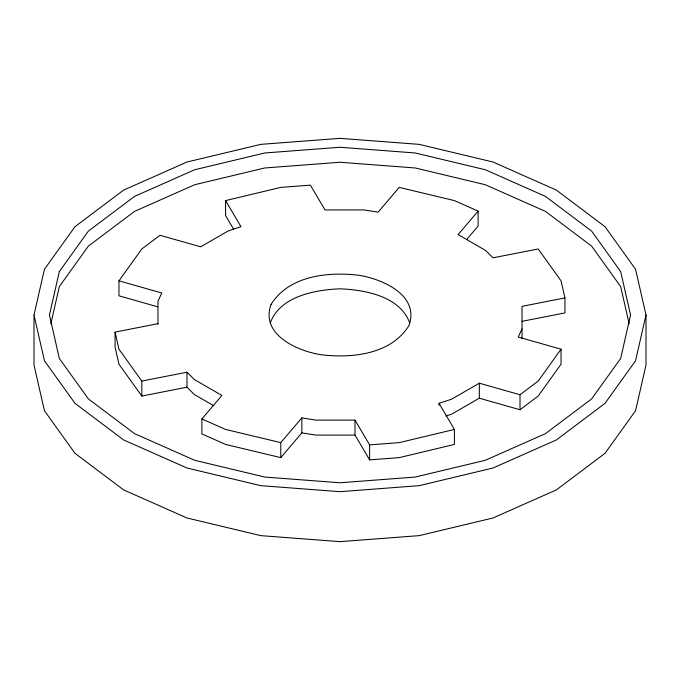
<?xml version="1.0" encoding="UTF-8"?>
<svg xmlns="http://www.w3.org/2000/svg" width="680" height="680" viewBox="0 0 680 680"><rect width="100%" height="100%" fill="white"/><g stroke="black" fill="none" stroke-linecap="round" stroke-linejoin="round"><path stroke-width="1.02" d="M34 315.019L44.43 269.288L74.996 226.678L123.624 190.094L187 162.019L260.805 144.364L340 138.346L419.195 144.364L493 162.019L556.376 190.094L605.005 226.678L635.571 269.288L646 315.019L646 364.981L635.571 410.712L605.005 453.322L556.376 489.906L493 517.981L419.195 535.636L340 541.654L260.805 535.636L187 517.981L123.624 489.906L74.996 453.322L44.43 410.712L34 364.981L34 315.019L44.43 360.74L74.996 403.35L123.624 439.935L187 468.01L260.805 485.664L340 491.683L419.195 485.664L493 468.01L556.376 439.935L605.005 403.35L635.571 360.74L646 315.019M50.847 323.808L59.33 286.586L88.358 246.126L134.538 211.386L194.718 184.722L264.792 167.969L340 162.248L415.208 167.969L485.282 184.722L545.462 211.386L591.642 246.126L620.67 286.586L629.153 323.808M270.215 323.221C279.505 296.361 315.019 289.774 340 288.822C365.143 289.85 399.899 296.183 409.708 322.881M522.027 328.848L518.228 337.042L561.042 349.214L561.042 364.2L538.178 396.066L519.996 409.751L479.323 398.191L451.767 414.103L445.893 416.058M157.701 306.816L118.957 295.808L118.957 280.823L141.822 248.956L160.004 235.272L200.677 246.831L228.233 230.919L240.958 226.678L225.581 200.6L280.772 187.399L310.386 185.147L324.998 209.924L363.962 209.924L378.156 212.118L399.228 187.399L454.418 200.6L478.116 211.097L478.116 226.083L466.777 239.394M561.042 349.214L538.178 381.072L519.996 394.757L479.323 383.197L451.767 399.109L439.042 403.35L439.042 405.348M439.042 403.35L454.418 429.437L454.418 444.423L399.228 457.623L369.614 459.875L369.614 444.881L355.002 420.113L316.038 420.113L301.844 417.911L301.844 432.905L280.772 457.623L225.581 444.423L201.883 433.925L201.883 418.94L221.901 395.454L194.344 379.542L186.992 372.198L141.822 381.072L118.957 349.214L115.056 332.112L157.972 323.68M280.772 457.623L280.772 442.629L301.844 417.911M478.116 211.097L458.099 234.575L485.656 250.486L493.008 257.83L538.178 248.956L561.042 280.823L564.944 297.916L564.944 312.911L522.027 321.343M454.418 429.437L399.228 442.629L369.614 444.881M564.944 297.916L522.027 306.349L522.027 338.725M115.056 332.112L115.056 347.106L118.957 364.2L141.822 396.066L186.992 387.183L194.344 394.536L213.631 405.671M369.614 459.875L355.002 435.098L316.038 435.098L301.844 432.905M280.772 442.629L225.581 429.437L201.883 418.94M118.957 280.823L161.772 292.986L157.972 301.18L157.972 324.351M233.537 229.075L225.581 215.585L225.581 200.6M519.996 394.757L519.996 409.751M479.323 383.197L479.323 398.191M355.002 420.113L355.002 435.098M186.992 372.198L186.992 387.183M141.822 381.072L141.822 396.066M59.33 271.592L49.436 315.019L59.33 358.436L88.358 398.897L134.538 433.636L194.718 460.3L264.792 477.054L340 482.774L415.208 477.054L485.282 460.3L545.462 433.636L591.642 398.897L620.67 358.436L630.564 315.019L620.67 271.592L591.642 231.132L545.462 196.393L485.282 169.737L415.208 152.975L340 147.254L264.792 152.975L194.718 169.737L134.538 196.393L88.358 231.132L59.33 271.592M271.099 304.359C259.887 334.645 297.798 351.271 321.538 354.798C352.24 358.42 391.043 354.314 408.901 325.677C420.113 295.383 382.202 278.766 358.462 275.23C327.76 271.609 288.957 275.714 271.099 304.359"/></g></svg>
